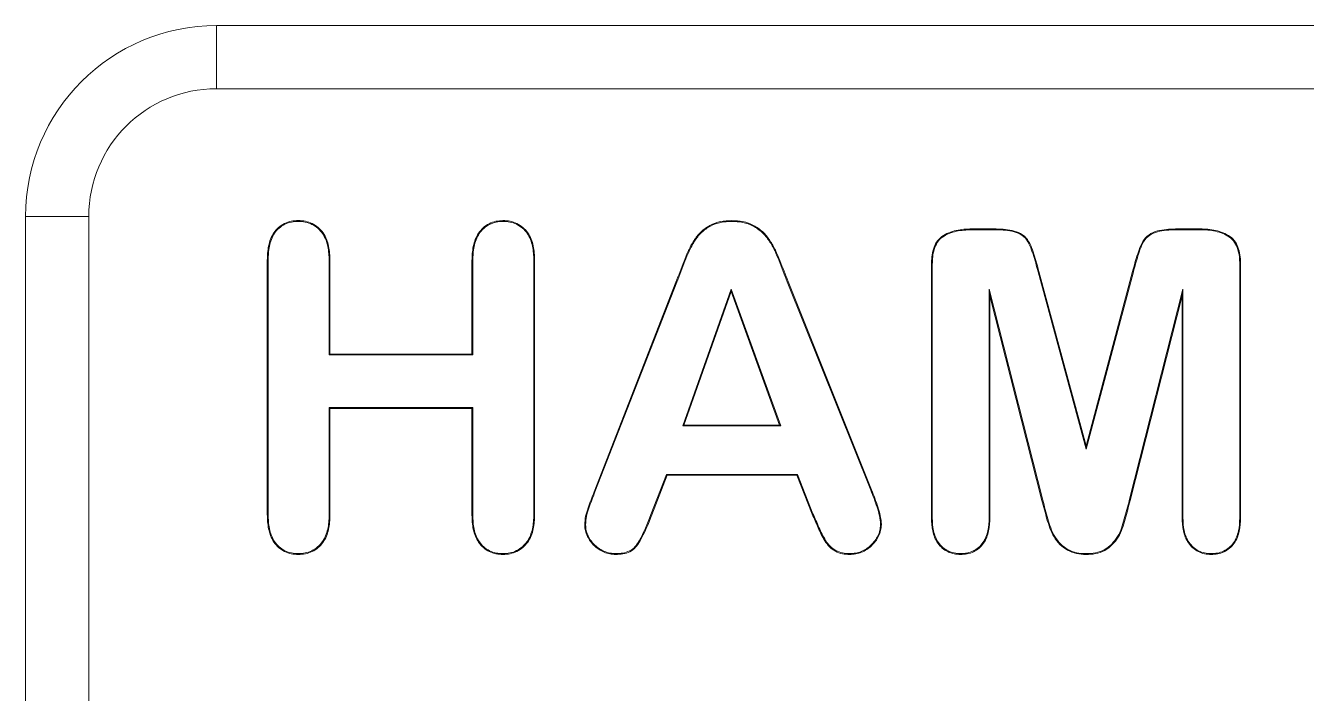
# Model space of a CAD drawing. Header units: millimetres. Extents: x 23 to 674, y 24 to 517.
# Drawn here: x 117.95 to 131.36, y 105.2 to 112.2 of the extents above; entities that cross this region are included whole.
import ezdxf

# ---------------------------------------------------------------- set-up
doc = ezdxf.new("R2010")
doc.units = ezdxf.units.MM
doc.header["$LTSCALE"] = 2.5
doc.layers.add('Visible (ANSI)', color=7, linetype='Continuous', lineweight=9)
doc.layers.add('Visible Narrow (ANSI)', color=7, linetype='Continuous', lineweight=9)

msp = doc.modelspace()

# ---------------------------------------------------------------- linework, layer by layer
at = {"layer": 'Visible (ANSI)'}
for p, q in [((145.949, 112.196), (119.949, 112.196)), ((117.949, 110.196), (117.949, 100.196)), ((120.8049, 110.1435), (120.8049, 110.1522)), ((122.9488, 110.1435), (122.9487, 110.1522)), ((125.3447, 110.1435), (125.3447, 110.1522)), ((127.8576, 110.0647), (128.0674, 110.0647)), ((127.8577, 110.056), (127.8576, 110.0647)), ((127.8577, 110.056), (128.0674, 110.056)), ((130.0396, 110.0647), (130.2502, 110.0647)), ((130.0397, 110.056), (130.25, 110.056)), ((130.25, 110.056), (130.2502, 110.0647)), ((120.4802, 107.0699), (120.4802, 109.7366)), ((120.489, 109.7365), (120.4802, 109.7366)), ((120.489, 107.07), (120.489, 109.7365)), ((121.1278, 109.7324), (121.1365, 109.7325)), ((121.1278, 109.7324), (121.1278, 108.7435)), ((121.1365, 109.7325), (121.1365, 108.7522)), ((122.624, 108.7522), (122.624, 109.7325)), ((122.6327, 109.7324), (122.624, 109.7325)), ((122.6327, 108.7435), (122.6327, 109.7324)), ((123.2715, 109.7365), (123.2802, 109.7366)), ((123.2715, 109.7365), (123.2715, 107.07)), ((123.2802, 109.7366), (123.2802, 107.0699)), ((127.4365, 107.0364), (127.4365, 109.6915)), ((127.4452, 109.6914), (127.4365, 109.6915)), ((127.4452, 107.0365), (127.4452, 109.6914)), ((128.5532, 109.6161), (129.0553, 107.756)), ((128.5617, 109.6183), (129.0552, 107.7897)), ((129.0552, 107.7897), (129.5426, 109.6183)), ((129.0553, 107.756), (129.5511, 109.6161)), ((130.6653, 109.6913), (130.674, 109.6915)), ((130.6653, 109.6913), (130.6653, 107.0365)), ((130.674, 109.6915), (130.674, 107.0364)), ((123.9037, 107.3105), (124.7602, 109.5083)), ((123.9118, 107.3073), (124.7684, 109.5051)), ((125.9258, 109.5092), (125.9339, 109.5124)), ((125.9258, 109.5092), (126.8008, 107.3257)), ((125.9339, 109.5124), (126.8089, 107.329)), ((125.3398, 109.4344), (124.8319, 107.9997)), ((125.3399, 109.4085), (124.8443, 108.0085)), ((125.8575, 107.9997), (125.3398, 109.4344)), ((125.3398, 109.4344), (125.3399, 109.4085)), ((125.8451, 108.0085), (125.3399, 109.4085)), ((128.0403, 109.4346), (128.049, 109.3647)), ((128.0403, 109.4346), (128.0403, 107.0386)), ((128.6023, 107.2198), (128.0403, 109.4346)), ((128.5938, 107.2176), (128.049, 109.3647)), ((128.049, 109.3647), (128.049, 107.0384)), ((130.0702, 109.4346), (129.5082, 107.2197)), ((130.0615, 109.3647), (129.5167, 107.2176)), ((130.0702, 109.4346), (130.0615, 109.3647)), ((130.0615, 107.0384), (130.0615, 109.3647)), ((130.0702, 107.0386), (130.0702, 109.4346)), ((121.1278, 108.7435), (121.1365, 108.7522)), ((121.1278, 108.7435), (122.6327, 108.7435)), ((121.1365, 108.7522), (122.624, 108.7522)), ((122.6327, 108.7435), (122.624, 108.7522)), ((121.1278, 108.1922), (121.1365, 108.1835)), ((121.1278, 108.1922), (121.1278, 107.0638)), ((122.6327, 108.1922), (121.1278, 108.1922)), ((122.624, 108.1835), (121.1365, 108.1835)), ((121.1365, 108.1835), (121.1365, 107.0637)), ((122.6327, 108.1922), (122.624, 108.1835)), ((122.624, 107.0637), (122.624, 108.1835)), ((122.6327, 107.0639), (122.6327, 108.1922)), ((124.8319, 107.9997), (124.8443, 108.0085)), ((124.8319, 107.9997), (125.8575, 107.9997)), ((124.8443, 108.0085), (125.8451, 108.0085)), ((125.8575, 107.9997), (125.8451, 108.0085)), ((129.0553, 107.756), (129.0552, 107.7897)), ((124.6606, 107.4922), (124.4985, 107.0696)), ((124.6666, 107.4835), (124.5066, 107.0665)), ((126.0336, 107.4922), (124.6606, 107.4922)), ((124.6606, 107.4922), (124.6666, 107.4835)), ((126.0276, 107.4835), (124.6666, 107.4835)), ((126.0336, 107.4922), (126.0276, 107.4835)), ((126.1876, 107.0754), (126.0276, 107.4835)), ((126.1956, 107.0787), (126.0336, 107.4922)), ((128.6023, 107.2198), (128.5938, 107.2176)), ((120.489, 107.07), (120.4802, 107.0699)), ((121.1278, 107.0638), (121.1365, 107.0637)), ((122.6327, 107.0639), (122.624, 107.0637)), ((123.2715, 107.07), (123.2802, 107.0699)), ((126.1956, 107.0787), (126.1876, 107.0754)), ((123.814, 106.9619), (123.8052, 106.9619)), ((126.9028, 106.9662), (126.9115, 106.966)), ((127.4452, 107.0365), (127.4365, 107.0364)), ((128.0403, 107.0386), (128.049, 107.0384)), ((130.0702, 107.0386), (130.0615, 107.0384)), ((130.6653, 107.0365), (130.674, 107.0364)), ((120.805, 106.661), (120.8049, 106.6522)), ((122.9486, 106.661), (122.9487, 106.6522)), ((124.1293, 106.661), (124.1293, 106.6522)), ((126.5806, 106.661), (126.5806, 106.6522)), ((127.7414, 106.661), (127.7414, 106.6522)), ((129.0553, 106.661), (129.0552, 106.6522)), ((130.3643, 106.661), (130.3643, 106.6522))]:
    msp.add_line(p, q, dxfattribs=at)
msp.add_arc((119.949, 110.196), 2, 90, 180, dxfattribs=at)
for points, knots in [([(120.4802, 109.7366), (120.4815, 109.7865), (120.4837, 109.8364), (120.5044, 109.934), (120.5204, 109.9824), (120.5765, 110.065), (120.6148, 110.0994), (120.6823, 110.1323), (120.7061, 110.1407), (120.755, 110.1502), (120.78, 110.1512), (120.8049, 110.1522)], [0, 0, 0, 0, 0.00014870474, 0.00014870474, 0.00029740947, 0.00029740947, 0.00044611421, 0.00044611421, 0.00052046658, 0.00052046658, 0.00059481894, 0.00059481894, 0.00059481894, 0.00059481894]), ([(120.489, 109.7365), (120.4903, 109.7864), (120.4924, 109.8354), (120.5128, 109.9315), (120.5284, 109.9786), (120.583, 110.0589), (120.62, 110.0922), (120.6854, 110.1242), (120.7086, 110.1323), (120.7557, 110.1415), (120.78, 110.1425), (120.8049, 110.1435)], [0, 0, 0, 0, 0.00014538959, 0.00014538959, 0.0002908894, 0.0002908894, 0.00043638921, 0.00043638921, 0.00050913912, 0.00050913912, 0.00058155045, 0.00058155045, 0.00058155045, 0.00058155045]), ([(120.8049, 110.1522), (120.8303, 110.1512), (120.8556, 110.1502), (120.9049, 110.1401), (120.929, 110.1314), (120.9973, 110.0982), (121.0362, 110.0636), (121.0941, 109.9808), (121.1121, 109.9324), (121.1332, 109.8336), (121.1352, 109.7829), (121.1365, 109.7325)], [0, 0, 0, 0, 0.00007475648, 0.00007475648, 0.00014951296, 0.00014951296, 0.00029902592, 0.00029902592, 0.00044853888, 0.00044853888, 0.00059805184, 0.00059805184, 0.00059805184, 0.00059805184]), ([(120.8049, 110.1435), (120.8302, 110.1425), (120.8548, 110.1414), (120.9023, 110.1317), (120.9258, 110.1233), (120.9922, 110.0909), (121.0298, 110.0575), (121.0862, 109.9769), (121.1038, 109.9298), (121.1245, 109.8327), (121.1264, 109.7828), (121.1278, 109.7324)], [0, 0, 0, 0, 0.0000727341, 0.0000727341, 0.00014580374, 0.00014580374, 0.00029194303, 0.00029194303, 0.00043808231, 0.00043808231, 0.0005841115, 0.0005841115, 0.0005841115, 0.0005841115]), ([(122.624, 109.7325), (122.6253, 109.7824), (122.6273, 109.8326), (122.6483, 109.9304), (122.6655, 109.9783), (122.721, 110.0616), (122.7594, 110.0962), (122.8258, 110.1311), (122.8497, 110.1394), (122.8987, 110.1493), (122.9237, 110.1508), (122.9487, 110.1522)], [0, 0, 0, 0, 0.00014872737, 0.00014872737, 0.00029745474, 0.00029745474, 0.0004461821, 0.0004461821, 0.00052054579, 0.00052054579, 0.00059490947, 0.00059490947, 0.00059490947, 0.00059490947]), ([(122.6327, 109.7324), (122.634, 109.7823), (122.636, 109.8316), (122.6566, 109.9277), (122.6735, 109.9747), (122.7275, 110.0556), (122.7649, 110.0892), (122.8291, 110.123), (122.8522, 110.131), (122.8996, 110.1405), (122.9239, 110.142), (122.9488, 110.1435)], [0, 0, 0, 0, 0.00014545013, 0.00014545013, 0.0002910088, 0.0002910088, 0.00043656748, 0.00043656748, 0.00050934681, 0.00050934681, 0.00058170823, 0.00058170823, 0.00058170823, 0.00058170823]), ([(122.9487, 110.1522), (122.9738, 110.1512), (122.999, 110.1502), (123.0481, 110.1403), (123.072, 110.1317), (123.1399, 110.0988), (123.1791, 110.0651), (123.2374, 109.9832), (123.2556, 109.9353), (123.277, 109.8371), (123.279, 109.7867), (123.2802, 109.7366)], [0, 0, 0, 0, 0.00007430812, 0.00007430812, 0.00014861623, 0.00014861623, 0.00029723246, 0.00029723246, 0.00044584869, 0.00044584869, 0.00059446492, 0.00059446492, 0.00059446492, 0.00059446492]), ([(122.9488, 110.1435), (122.9738, 110.1425), (122.9983, 110.1414), (123.0455, 110.1319), (123.0688, 110.1235), (123.1349, 110.0915), (123.1728, 110.0589), (123.2295, 109.9793), (123.2472, 109.9325), (123.2683, 109.8362), (123.2702, 109.7866), (123.2715, 109.7365)], [0, 0, 0, 0, 0.00007220222, 0.00007220222, 0.00014481855, 0.00014481855, 0.00029005121, 0.00029005121, 0.00043528388, 0.00043528388, 0.00058040868, 0.00058040868, 0.00058040868, 0.00058040868]), ([(124.7602, 109.5083), (124.7742, 109.545), (124.7888, 109.5815), (124.8029, 109.6183), (124.817, 109.655), (124.8307, 109.6918), (124.8451, 109.7284), (124.8594, 109.765), (124.8742, 109.8015), (124.8913, 109.8369), (124.9083, 109.8724), (124.9259, 109.9076), (124.9471, 109.9408), (124.9682, 109.974), (124.9926, 110.0053), (125.0213, 110.0321), (125.0501, 110.059), (125.0821, 110.0824), (125.1167, 110.1011), (125.1513, 110.1198), (125.1889, 110.1329), (125.2274, 110.1411), (125.2659, 110.1492), (125.3054, 110.1511), (125.3447, 110.1522)], [0.00000000537, 0.00000000537, 0.00000000537, 0.00000000537, 0.00011809364, 0.00011809364, 0.00011809364, 0.00023618728, 0.00023618728, 0.00023618728, 0.00035428093, 0.00035428093, 0.00035428093, 0.00047237457, 0.00047237457, 0.00047237457, 0.00059046821, 0.00059046821, 0.00059046821, 0.00070856186, 0.00070856186, 0.00070856186, 0.0008266555, 0.0008266555, 0.0008266555, 0.00094474915, 0.00094474915, 0.00094474915, 0.00094474915]), ([(124.7684, 109.5051), (124.7684, 109.5051), (124.7684, 109.5052), (124.7684, 109.5052), (124.7823, 109.5419), (124.7969, 109.5783), (124.8252, 109.6519), (124.8389, 109.6887), (124.8675, 109.7618), (124.8822, 109.7979), (124.9161, 109.8684), (124.9336, 109.9034), (124.9753, 109.9688), (124.9991, 109.9995), (125.0554, 110.0521), (125.087, 110.0752), (125.1547, 110.1117), (125.1914, 110.1246), (125.2669, 110.1405), (125.3054, 110.1424), (125.3447, 110.1435)], [0, 0, 0, 0, 0.0000000354, 0.0000000354, 0.0000000354, 0.00011685068, 0.00011685068, 0.00023366596, 0.00023366596, 0.00035048125, 0.00035048125, 0.00046729653, 0.00046729653, 0.00058411181, 0.00058411181, 0.00070092709, 0.00070092709, 0.00081774238, 0.00081774238, 0.00093432431, 0.00093432431, 0.00093432431, 0.00093432431]), ([(125.3447, 110.1522), (125.384, 110.1512), (125.4234, 110.1492), (125.5005, 110.1334), (125.5381, 110.1205), (125.6074, 110.0832), (125.6401, 110.0607), (125.6978, 110.0072), (125.7221, 109.9759), (125.7656, 109.9104), (125.7849, 109.876), (125.8195, 109.8054), (125.8343, 109.7689), (125.8632, 109.6957), (125.8784, 109.6595), (125.9063, 109.586), (125.9201, 109.5491), (125.9339, 109.5124)], [0, 0, 0, 0, 0.00011670447, 0.00011670447, 0.00023340895, 0.00023340895, 0.00035011342, 0.00035011342, 0.00046681789, 0.00046681789, 0.00058352236, 0.00058352236, 0.00070022684, 0.00070022684, 0.00081693131, 0.00081693131, 0.00093363578, 0.00093363578, 0.00093363578, 0.00093363578]), ([(125.3447, 110.1435), (125.384, 110.1424), (125.4224, 110.1405), (125.4981, 110.125), (125.5346, 110.1124), (125.6026, 110.0758), (125.6348, 110.0536), (125.6912, 110.0014), (125.715, 109.9707), (125.7581, 109.9059), (125.7772, 109.8718), (125.8116, 109.8018), (125.8262, 109.7658), (125.8551, 109.6925), (125.8702, 109.6563), (125.8981, 109.583), (125.9119, 109.546), (125.9258, 109.5093), (125.9258, 109.5093), (125.9258, 109.5092), (125.9258, 109.5092)], [0, 0, 0, 0, 0.0001152327, 0.0001152327, 0.0002306959, 0.0002306959, 0.0003461591, 0.0003461591, 0.0004616223, 0.0004616223, 0.00057708551, 0.00057708551, 0.00069254871, 0.00069254871, 0.00080801191, 0.00080801191, 0.00092347511, 0.00092347511, 0.00092347511, 0.0009235602, 0.0009235602, 0.0009235602, 0.0009235602]), ([(127.4365, 109.6915), (127.438, 109.7455), (127.4406, 109.8008), (127.4651, 109.8785), (127.476, 109.9037), (127.5048, 109.9498), (127.524, 109.9697), (127.5905, 110.0171), (127.6426, 110.0363), (127.7487, 110.0605), (127.8034, 110.0632), (127.8576, 110.0647)], [0, 0, 0, 0, 0.00016063256, 0.00016063256, 0.00024094884, 0.00024094884, 0.00032126512, 0.00032126512, 0.00048189768, 0.00048189768, 0.00064253024, 0.00064253024, 0.00064253024, 0.00064253024]), ([(127.4452, 109.6914), (127.4468, 109.7454), (127.4493, 109.7995), (127.4732, 109.8753), (127.484, 109.8999), (127.5116, 109.9444), (127.5298, 109.9631), (127.5941, 110.0089), (127.6454, 110.0279), (127.7497, 110.0518), (127.8035, 110.0545), (127.8577, 110.056)], [0, 0, 0, 0, 0.00015701295, 0.00015701295, 0.00023557939, 0.00023557939, 0.00031414584, 0.00031414584, 0.00047127873, 0.00047127873, 0.00062829723, 0.00062829723, 0.00062829723, 0.00062829723]), ([(128.0674, 110.0647), (128.1308, 110.0639), (128.1949, 110.0632), (128.2889, 110.0472), (128.3202, 110.0402), (128.3783, 110.0143), (128.405, 109.9957), (128.4476, 109.9484), (128.463, 109.92), (128.4881, 109.8616), (128.4983, 109.8315), (128.5282, 109.741), (128.5455, 109.6798), (128.5617, 109.6183)], [0, 0, 0, 0, 0.00019079029, 0.00019079029, 0.00028618544, 0.00028618544, 0.00038158059, 0.00038158059, 0.00047697574, 0.00047697574, 0.00057237088, 0.00057237088, 0.00076316118, 0.00076316118, 0.00076316118, 0.00076316118]), ([(128.0674, 110.056), (128.1308, 110.0552), (128.1943, 110.0544), (128.287, 110.0387), (128.3177, 110.0318), (128.3737, 110.0068), (128.3994, 109.9889), (128.4402, 109.9435), (128.4552, 109.9161), (128.4798, 109.8587), (128.4901, 109.8287), (128.5198, 109.7384), (128.5371, 109.6775), (128.5532, 109.6161), (128.5532, 109.6161), (128.5532, 109.6161), (128.5532, 109.6161), (128.5532, 109.6161), (128.5532, 109.6161), (128.5532, 109.6161)], [0, 0, 0, 0, 0.00018798001, 0.00018798001, 0.00028199667, 0.00028199667, 0.00037601333, 0.00037601333, 0.00047002999, 0.00047002999, 0.00056404665, 0.00056404665, 0.00075207997, 0.00075207997, 0.00075207997, 0.00075209401, 0.00075209401, 0.00075209401, 0.00075210805, 0.00075210805, 0.00075210805, 0.00075210805]), ([(129.5426, 109.6183), (129.5589, 109.68), (129.5762, 109.7414), (129.6063, 109.8321), (129.6164, 109.8624), (129.6417, 109.9209), (129.6579, 109.949), (129.7006, 109.9964), (129.7276, 110.0149), (129.786, 110.0406), (129.8175, 110.0473), (129.9118, 110.0631), (129.976, 110.0639), (130.0396, 110.0647)], [0, 0, 0, 0, 0.00019156341, 0.00019156341, 0.00028734511, 0.00028734511, 0.00038312682, 0.00038312682, 0.00047890852, 0.00047890852, 0.00057469023, 0.00057469023, 0.00076625364, 0.00076625364, 0.00076625364, 0.00076625364]), ([(129.5511, 109.6161), (129.5658, 109.672), (129.5814, 109.7275), (129.5991, 109.7824), (129.6009, 109.788), (129.6027, 109.7935), (129.6045, 109.7991), (129.6145, 109.8293), (129.6247, 109.8595), (129.6371, 109.8882), (129.6495, 109.9169), (129.6653, 109.9441), (129.6858, 109.9668), (129.7063, 109.9896), (129.7322, 110.0074), (129.7603, 110.0197), (129.7884, 110.0321), (129.8194, 110.0388), (129.8504, 110.044), (129.9124, 110.0544), (129.9761, 110.0552), (130.0397, 110.056)], [0, 0, 0, 0, 0.00017132917, 0.00017132917, 0.00017132917, 0.00018878378, 0.00018878378, 0.00018878378, 0.00028316155, 0.00028316155, 0.00028316155, 0.00037753933, 0.00037753933, 0.00037753933, 0.0004719171, 0.0004719171, 0.0004719171, 0.00056629487, 0.00056629487, 0.00056629487, 0.00075499609, 0.00075499609, 0.00075499609, 0.00075499609]), ([(130.25, 110.056), (130.3044, 110.0545), (130.3584, 110.0519), (130.463, 110.0282), (130.5147, 110.0093), (130.579, 109.9632), (130.5978, 109.9449), (130.6255, 109.9003), (130.6372, 109.8762), (130.6521, 109.825), (130.6583, 109.7988), (130.6638, 109.7457), (130.6644, 109.7184), (130.6653, 109.6913)], [0, 0, 0, 0, 0.00015889378, 0.00015889378, 0.00031790329, 0.00031790329, 0.00039740804, 0.00039740804, 0.0004769128, 0.0004769128, 0.00055641755, 0.00055641755, 0.00063579273, 0.00063579273, 0.00063579273, 0.00063579273]), ([(130.2502, 110.0647), (130.3045, 110.0632), (130.3594, 110.0606), (130.4658, 110.0365), (130.5184, 110.0174), (130.5848, 109.9698), (130.6047, 109.9504), (130.6335, 109.904), (130.6454, 109.8793), (130.6607, 109.8269), (130.6669, 109.8002), (130.6725, 109.746), (130.6732, 109.7187), (130.674, 109.6915)], [0, 0, 0, 0, 0.00016233415, 0.00016233415, 0.0003246683, 0.0003246683, 0.00040583538, 0.00040583538, 0.00048700246, 0.00048700246, 0.00056816953, 0.00056816953, 0.00064933661, 0.00064933661, 0.00064933661, 0.00064933661]), ([(126.8008, 107.3257), (126.8125, 107.2964), (126.8244, 107.2671), (126.8356, 107.2377), (126.8468, 107.2084), (126.8561, 107.1784), (126.8661, 107.1484), (126.8859, 107.0885), (126.9012, 107.0283), (126.9028, 106.9662)], [0, 0, 0, 0, 0.00009397273, 0.00009397273, 0.00009397273, 0.00018795754, 0.00018795754, 0.00018795754, 0.00037553514, 0.00037553514, 0.00037553514, 0.00037553514]), ([(126.8089, 107.329), (126.8207, 107.2996), (126.8325, 107.2704), (126.855, 107.2113), (126.8644, 107.1811), (126.8942, 107.0911), (126.9099, 107.0294), (126.9115, 106.966)], [0, 0, 0, 0, 0.00009475817, 0.00009475817, 0.00018951635, 0.00018951635, 0.00037903269, 0.00037903269, 0.00037903269, 0.00037903269]), ([(123.8052, 106.9619), (123.8066, 106.9923), (123.8082, 107.0227), (123.8201, 107.0823), (123.8296, 107.1113), (123.8598, 107.1972), (123.881, 107.2542), (123.9037, 107.3105)], [0, 0, 0, 0, 0.00009091434, 0.00009091434, 0.00018182868, 0.00018182868, 0.00036365735, 0.00036365735, 0.00036365735, 0.00036365735]), ([(123.814, 106.9619), (123.8153, 106.9923), (123.817, 107.0217), (123.8286, 107.0799), (123.8378, 107.1085), (123.868, 107.1942), (123.8892, 107.2511), (123.9118, 107.3073), (123.9118, 107.3073), (123.9118, 107.3073), (123.9118, 107.3073)], [0, 0, 0, 0, 0.00008973013, 0.00008973013, 0.00017989925, 0.00017989925, 0.00036023751, 0.00036023751, 0.00036023751, 0.00036028304, 0.00036028304, 0.00036028304, 0.00036028304]), ([(129.0552, 106.6522), (129.0218, 106.6533), (128.9882, 106.6553), (128.9227, 106.6697), (128.8907, 106.681), (128.8322, 106.7137), (128.8056, 106.7345), (128.758, 106.7817), (128.7371, 106.8082), (128.6866, 106.8952), (128.6641, 106.959), (128.6278, 107.088), (128.6116, 107.153), (128.5938, 107.2176)], [0, 0, 0, 0, 0.00009976778, 0.00009976778, 0.00019953555, 0.00019953555, 0.00029930333, 0.00029930333, 0.0003990711, 0.0003990711, 0.00059860665, 0.00059860665, 0.0007981422, 0.0007981422, 0.0007981422, 0.0007981422]), ([(129.0553, 106.661), (129.0218, 106.6621), (128.9893, 106.664), (128.9252, 106.678), (128.8942, 106.689), (128.8372, 106.7209), (128.8114, 106.7411), (128.7645, 106.7876), (128.7444, 106.8131), (128.6947, 106.8987), (128.6724, 106.9617), (128.6363, 107.09), (128.62, 107.1553), (128.6023, 107.2198)], [0, 0, 0, 0, 0.00009824685, 0.00009824685, 0.00019676487, 0.00019676487, 0.0002952829, 0.0002952829, 0.00039380092, 0.00039380092, 0.00059083698, 0.00059083698, 0.00078778497, 0.00078778497, 0.00078778497, 0.00078778497]), ([(129.5167, 107.2176), (129.5001, 107.1524), (129.483, 107.0873), (129.4453, 106.9582), (129.4289, 106.8916), (129.3758, 106.8057), (129.3538, 106.78), (129.3069, 106.7317), (129.2804, 106.7102), (129.2211, 106.6784), (129.1887, 106.6675), (129.1226, 106.6545), (129.0889, 106.6532), (129.0552, 106.6522)], [0, 0, 0, 0, 0.00020188819, 0.00020188819, 0.00040377637, 0.00040377637, 0.00050472046, 0.00050472046, 0.00060566456, 0.00060566456, 0.00070660865, 0.00070660865, 0.00080755274, 0.00080755274, 0.00080755274, 0.00080755274]), ([(129.5082, 107.2197), (129.4916, 107.1545), (129.4746, 107.0896), (129.4558, 107.0252), (129.4369, 106.9607), (129.4206, 106.8948), (129.386, 106.839), (129.3688, 106.811), (129.3471, 106.7856), (129.3241, 106.7619), (129.301, 106.7382), (129.2754, 106.7174), (129.2466, 106.702), (129.2178, 106.6866), (129.1862, 106.676), (129.154, 106.6696), (129.1218, 106.6632), (129.0889, 106.662), (129.0553, 106.661)], [0, 0, 0, 0, 0.00019908062, 0.00019908062, 0.00019908062, 0.00039816123, 0.00039816123, 0.00039816123, 0.00049770154, 0.00049770154, 0.00049770154, 0.00059724185, 0.00059724185, 0.00059724185, 0.00069678216, 0.00069678216, 0.00069678216, 0.00079604962, 0.00079604962, 0.00079604962, 0.00079604962]), ([(120.8049, 106.6522), (120.78, 106.6536), (120.755, 106.6549), (120.7061, 106.6647), (120.6822, 106.6729), (120.6151, 106.7064), (120.5768, 106.7411), (120.5217, 106.8244), (120.5043, 106.8722), (120.4836, 106.9699), (120.4816, 107.0201), (120.4802, 107.0699)], [0, 0, 0, 0, 0.00007392435, 0.00007392435, 0.0001478487, 0.0001478487, 0.00029569739, 0.00029569739, 0.00044354609, 0.00044354609, 0.00059139478, 0.00059139478, 0.00059139478, 0.00059139478]), ([(120.805, 106.661), (120.7801, 106.6623), (120.7558, 106.6637), (120.7086, 106.6731), (120.6854, 106.6811), (120.6204, 106.7135), (120.5833, 106.747), (120.5297, 106.8281), (120.5126, 106.8749), (120.4923, 106.9709), (120.4903, 107.0202), (120.489, 107.07)], [0, 0, 0, 0, 0.0000717974, 0.0000717974, 0.00014400911, 0.00014400911, 0.00028843254, 0.00028843254, 0.00043285597, 0.00043285597, 0.00057716395, 0.00057716395, 0.00057716395, 0.00057716395]), ([(121.1365, 107.0637), (121.1353, 107.0139), (121.1332, 106.9639), (121.1108, 106.8667), (121.0927, 106.8191), (121.0341, 106.7383), (120.9946, 106.7054), (120.9276, 106.6722), (120.9037, 106.664), (120.8548, 106.6545), (120.8299, 106.6533), (120.8049, 106.6522)], [0, 0, 0, 0, 0.00014869322, 0.00014869322, 0.00029738644, 0.00029738644, 0.00044607967, 0.00044607967, 0.00052042628, 0.00052042628, 0.00059477289, 0.00059477289, 0.00059477289, 0.00059477289]), ([(121.1278, 107.0638), (121.1266, 107.014), (121.1245, 106.965), (121.1024, 106.8695), (121.0848, 106.823), (121.0279, 106.7446), (120.9894, 106.7126), (120.9244, 106.6804), (120.9012, 106.6724), (120.8541, 106.6632), (120.8298, 106.6621), (120.805, 106.661)], [0, 0, 0, 0, 0.00014532048, 0.00014532048, 0.00029074102, 0.00029074102, 0.00043616156, 0.00043616156, 0.00050887183, 0.00050887183, 0.00058116445, 0.00058116445, 0.00058116445, 0.00058116445]), ([(122.9487, 106.6522), (122.9239, 106.6532), (122.8991, 106.6541), (122.8507, 106.664), (122.8271, 106.6725), (122.7603, 106.7052), (122.7217, 106.7387), (122.6662, 106.8207), (122.6481, 106.8678), (122.6273, 106.9646), (122.6254, 107.0144), (122.624, 107.0637)], [0, 0, 0, 0, 0.0000732857, 0.0000732857, 0.00014657141, 0.00014657141, 0.00029314282, 0.00029314282, 0.00043971423, 0.00043971423, 0.00058628564, 0.00058628564, 0.00058628564, 0.00058628564]), ([(122.9486, 106.661), (122.9239, 106.6619), (122.8998, 106.6629), (122.8533, 106.6723), (122.8304, 106.6807), (122.7653, 106.7124), (122.7282, 106.7447), (122.6742, 106.8245), (122.6564, 106.8705), (122.6361, 106.9655), (122.6341, 107.0145), (122.6327, 107.0639)], [0, 0, 0, 0, 0.00007119588, 0.00007119588, 0.00014279173, 0.00014279173, 0.00028598343, 0.00028598343, 0.00042917513, 0.00042917513, 0.00057224507, 0.00057224507, 0.00057224507, 0.00057224507]), ([(123.2715, 107.07), (123.2704, 107.0197), (123.2683, 106.9704), (123.2463, 106.874), (123.2291, 106.8269), (123.1725, 106.7473), (123.1341, 106.7144), (123.069, 106.6813), (123.0457, 106.6734), (122.9981, 106.6639), (122.9736, 106.6624), (122.9486, 106.661)], [0, 0, 0, 0, 0.00014645976, 0.00014645976, 0.00029301492, 0.00029301492, 0.00043957008, 0.00043957008, 0.00051284766, 0.00051284766, 0.00058572083, 0.00058572083, 0.00058572083, 0.00058572083]), ([(123.2802, 107.0699), (123.2791, 107.0197), (123.277, 106.9693), (123.2547, 106.8713), (123.2371, 106.8231), (123.1788, 106.741), (123.1395, 106.7073), (123.0723, 106.6731), (123.0482, 106.6649), (122.9989, 106.6551), (122.9738, 106.6537), (122.9487, 106.6522)], [0, 0, 0, 0, 0.00014971822, 0.00014971822, 0.00029943643, 0.00029943643, 0.00044915465, 0.00044915465, 0.00052401376, 0.00052401376, 0.00059887287, 0.00059887287, 0.00059887287, 0.00059887287]), ([(124.4985, 107.0696), (124.4616, 106.9755), (124.4239, 106.8811), (124.361, 106.7723), (124.3477, 106.7513), (124.3149, 106.7148), (124.2956, 106.7), (124.2517, 106.6785), (124.2278, 106.6713), (124.1794, 106.663), (124.1546, 106.662), (124.1293, 106.661)], [0, 0, 0, 0, 0.00029984621, 0.00029984621, 0.0003748152, 0.0003748152, 0.0004497842, 0.0004497842, 0.0005247532, 0.0005247532, 0.00059930942, 0.00059930942, 0.00059930942, 0.00059930942]), ([(124.5066, 107.0665), (124.4697, 106.9722), (124.4319, 106.8776), (124.3685, 106.7677), (124.3548, 106.7462), (124.3208, 106.7083), (124.3004, 106.6926), (124.2546, 106.6702), (124.23, 106.6629), (124.18, 106.6543), (124.1546, 106.6532), (124.1293, 106.6522)], [0, 0, 0, 0, 0.00030487269, 0.00030487269, 0.00038109087, 0.00038109087, 0.00045730904, 0.00045730904, 0.00053352721, 0.00053352721, 0.00060974539, 0.00060974539, 0.00060974539, 0.00060974539]), ([(126.5806, 106.6522), (126.5546, 106.6534), (126.5286, 106.6545), (126.4778, 106.6647), (126.453, 106.6737), (126.4075, 106.6988), (126.3866, 106.7147), (126.3495, 106.7511), (126.3341, 106.7722), (126.2929, 106.8382), (126.2711, 106.8855), (126.2291, 106.9803), (126.2086, 107.0279), (126.1876, 107.0754)], [0, 0, 0, 0, 0.00007698683, 0.00007698683, 0.00015397366, 0.00015397366, 0.00023096049, 0.00023096049, 0.00030794732, 0.00030794732, 0.00046192098, 0.00046192098, 0.00061589464, 0.00061589464, 0.00061589464, 0.00061589464]), ([(126.5806, 106.661), (126.5547, 106.6621), (126.5294, 106.6633), (126.4803, 106.6731), (126.4564, 106.6818), (126.4125, 106.706), (126.3921, 106.7215), (126.3562, 106.7568), (126.3413, 106.7772), (126.3007, 106.8422), (126.279, 106.8891), (126.2372, 106.9837), (126.2166, 107.0314), (126.1956, 107.0787)], [0, 0, 0, 0, 0.00007528077, 0.00007528077, 0.00015096675, 0.00015096675, 0.00022665274, 0.00022665274, 0.00030233873, 0.00030233873, 0.00045371071, 0.00045371071, 0.00060489877, 0.00060489877, 0.00060489877, 0.00060489877]), ([(124.1293, 106.6522), (124.1086, 106.6534), (124.088, 106.6545), (124.0476, 106.6619), (124.0278, 106.6682), (123.9707, 106.6923), (123.9361, 106.7156), (123.8758, 106.7719), (123.8503, 106.8051), (123.8235, 106.8609), (123.8162, 106.8804), (123.8076, 106.9206), (123.8064, 106.9413), (123.8052, 106.9619)], [0, 0, 0, 0, 0.00006127815, 0.00006127815, 0.0001225563, 0.0001225563, 0.0002451126, 0.0002451126, 0.0003676689, 0.0003676689, 0.00042894705, 0.00042894705, 0.0004902252, 0.0004902252, 0.0004902252, 0.0004902252]), ([(124.1293, 106.661), (124.1089, 106.6621), (124.0888, 106.6633), (124.0499, 106.6704), (124.0307, 106.6764), (123.9752, 106.6999), (123.9414, 106.7226), (123.8824, 106.7777), (123.8577, 106.8099), (123.8316, 106.8641), (123.8246, 106.8831), (123.8164, 106.9215), (123.8152, 106.9414), (123.814, 106.9619)], [0, 0, 0, 0, 0.00005924869, 0.00005924869, 0.00011890194, 0.00011890194, 0.00023820843, 0.00023820843, 0.00035751492, 0.00035751492, 0.00041716816, 0.00041716816, 0.00047639252, 0.00047639252, 0.00047639252, 0.00047639252]), ([(126.9028, 106.9662), (126.9014, 106.9453), (126.9, 106.925), (126.8915, 106.8857), (126.8846, 106.8664), (126.8574, 106.8118), (126.8317, 106.7787), (126.7727, 106.7216), (126.7383, 106.6986), (126.6815, 106.6756), (126.6618, 106.6698), (126.622, 106.6631), (126.6014, 106.662), (126.5806, 106.661)], [0, 0, 0, 0, 0.00006006935, 0.00006006935, 0.00012051517, 0.00012051517, 0.0002414068, 0.0002414068, 0.00036229843, 0.00036229843, 0.00042274424, 0.00042274424, 0.00048278914, 0.00048278914, 0.00048278914, 0.00048278914]), ([(126.9115, 106.966), (126.9101, 106.945), (126.9087, 106.924), (126.8999, 106.8831), (126.8927, 106.8631), (126.8646, 106.8067), (126.8385, 106.7731), (126.7781, 106.7147), (126.7427, 106.6909), (126.6842, 106.6673), (126.6639, 106.6613), (126.6226, 106.6544), (126.6016, 106.6533), (126.5806, 106.6522)], [0, 0, 0, 0, 0.00006211435, 0.00006211435, 0.0001242287, 0.0001242287, 0.00024845739, 0.00024845739, 0.00037268609, 0.00037268609, 0.00043480044, 0.00043480044, 0.00049691479, 0.00049691479, 0.00049691479, 0.00049691479]), ([(127.7414, 106.6522), (127.7182, 106.6534), (127.6951, 106.6547), (127.6498, 106.6639), (127.6277, 106.6715), (127.5653, 106.7021), (127.529, 106.7331), (127.4763, 106.8092), (127.4593, 106.8533), (127.4399, 106.9438), (127.438, 106.9903), (127.4365, 107.0364)], [0, 0, 0, 0, 0.00006845913, 0.00006845913, 0.00013691827, 0.00013691827, 0.00027383653, 0.00027383653, 0.0004107548, 0.0004107548, 0.00054767306, 0.00054767306, 0.00054767306, 0.00054767306]), ([(127.7414, 106.661), (127.7183, 106.6622), (127.6959, 106.6634), (127.6523, 106.6723), (127.6309, 106.6797), (127.5704, 106.7093), (127.5354, 106.7393), (127.4842, 106.8131), (127.4677, 106.856), (127.4486, 106.9447), (127.4467, 106.9904), (127.4452, 107.0365)], [0, 0, 0, 0, 0.00006632831, 0.00006632831, 0.00013309494, 0.00013309494, 0.00026662819, 0.00026662819, 0.00040016144, 0.00040016144, 0.00053355794, 0.00053355794, 0.00053355794, 0.00053355794]), ([(128.0403, 107.0386), (128.0389, 106.992), (128.0367, 106.9462), (128.017, 106.8567), (128.0015, 106.813), (127.9492, 106.7391), (127.914, 106.7084), (127.8531, 106.6788), (127.8315, 106.6717), (127.7873, 106.6634), (127.7646, 106.6622), (127.7414, 106.661)], [0, 0, 0, 0, 0.00013578078, 0.00013578078, 0.00027168903, 0.00027168903, 0.00040759728, 0.00040759728, 0.00047555141, 0.00047555141, 0.00054306234, 0.00054306234, 0.00054306234, 0.00054306234]), ([(128.049, 107.0384), (128.0476, 106.9919), (128.0454, 106.9451), (128.0253, 106.854), (128.0094, 106.8091), (127.9555, 106.7329), (127.9192, 106.7012), (127.8562, 106.6706), (127.8338, 106.6633), (127.788, 106.6546), (127.7647, 106.6534), (127.7414, 106.6522)], [0, 0, 0, 0, 0.00013905464, 0.00013905464, 0.00027810928, 0.00027810928, 0.00041716392, 0.00041716392, 0.00048669124, 0.00048669124, 0.00055621856, 0.00055621856, 0.00055621856, 0.00055621856]), ([(130.3643, 106.6522), (130.3412, 106.6535), (130.3181, 106.6547), (130.2729, 106.6641), (130.2508, 106.6719), (130.1891, 106.7036), (130.1535, 106.7352), (130.1009, 106.8113), (130.0846, 106.8556), (130.065, 106.9459), (130.0629, 106.9923), (130.0615, 107.0384)], [0, 0, 0, 0, 0.00006840425, 0.00006840425, 0.0001368085, 0.0001368085, 0.000273617, 0.000273617, 0.0004104255, 0.0004104255, 0.00054723399, 0.00054723399, 0.00054723399, 0.00054723399]), ([(130.3643, 106.661), (130.3413, 106.6622), (130.3189, 106.6635), (130.2754, 106.6724), (130.2541, 106.68), (130.1944, 106.7106), (130.1598, 106.7413), (130.1088, 106.8151), (130.0929, 106.8583), (130.0737, 106.9469), (130.0716, 106.9924), (130.0702, 107.0386)], [0, 0, 0, 0, 0.00006624641, 0.00006624641, 0.00013293469, 0.00013293469, 0.00026631126, 0.00026631126, 0.00039968782, 0.00039968782, 0.00053293443, 0.00053293443, 0.00053293443, 0.00053293443]), ([(130.6653, 107.0365), (130.6638, 106.9899), (130.6616, 106.9441), (130.6418, 106.8546), (130.6258, 106.811), (130.5733, 106.7374), (130.5374, 106.7074), (130.4763, 106.6784), (130.4545, 106.6715), (130.4102, 106.6634), (130.3875, 106.6622), (130.3643, 106.661)], [0, 0, 0, 0, 0.00013595039, 0.00013595039, 0.00027203315, 0.00027203315, 0.00040811591, 0.00040811591, 0.00047615729, 0.00047615729, 0.00054375133, 0.00054375133, 0.00054375133, 0.00054375133]), ([(130.674, 107.0364), (130.6725, 106.9898), (130.6703, 106.943), (130.6502, 106.8519), (130.6338, 106.8072), (130.5795, 106.7311), (130.5426, 106.7002), (130.4793, 106.6702), (130.4568, 106.663), (130.411, 106.6546), (130.3876, 106.6534), (130.3643, 106.6522)], [0, 0, 0, 0, 0.00013923891, 0.00013923891, 0.00027847782, 0.00027847782, 0.00041771673, 0.00041771673, 0.00048733618, 0.00048733618, 0.00055695563, 0.00055695563, 0.00055695563, 0.00055695563])]:
    msp.add_open_spline(points, degree=3, knots=knots, dxfattribs=at)
at = {"layer": 'Visible Narrow (ANSI)'}
for p, q in [((119.949, 112.196), (119.949, 111.5345)), ((145.949, 111.5345), (119.949, 111.5345)), ((117.949, 110.196), (118.6104, 110.196)), ((118.6104, 110.196), (118.6104, 100.196)), ((128.0674, 110.056), (128.0674, 110.0647)), ((130.0397, 110.056), (130.0396, 110.0647)), ((128.5532, 109.6161), (128.5617, 109.6183)), ((129.5511, 109.6161), (129.5426, 109.6183)), ((124.7684, 109.5051), (124.7602, 109.5083)), ((126.8008, 107.3257), (126.8089, 107.329)), ((123.9118, 107.3073), (123.9037, 107.3105)), ((129.5082, 107.2197), (129.5167, 107.2176)), ((124.4985, 107.0696), (124.5066, 107.0665))]:
    msp.add_line(p, q, dxfattribs=at)
msp.add_arc((119.949, 110.196), 1.3386, 90, 180, dxfattribs=at)

doc.saveas('drawing.dxf')
